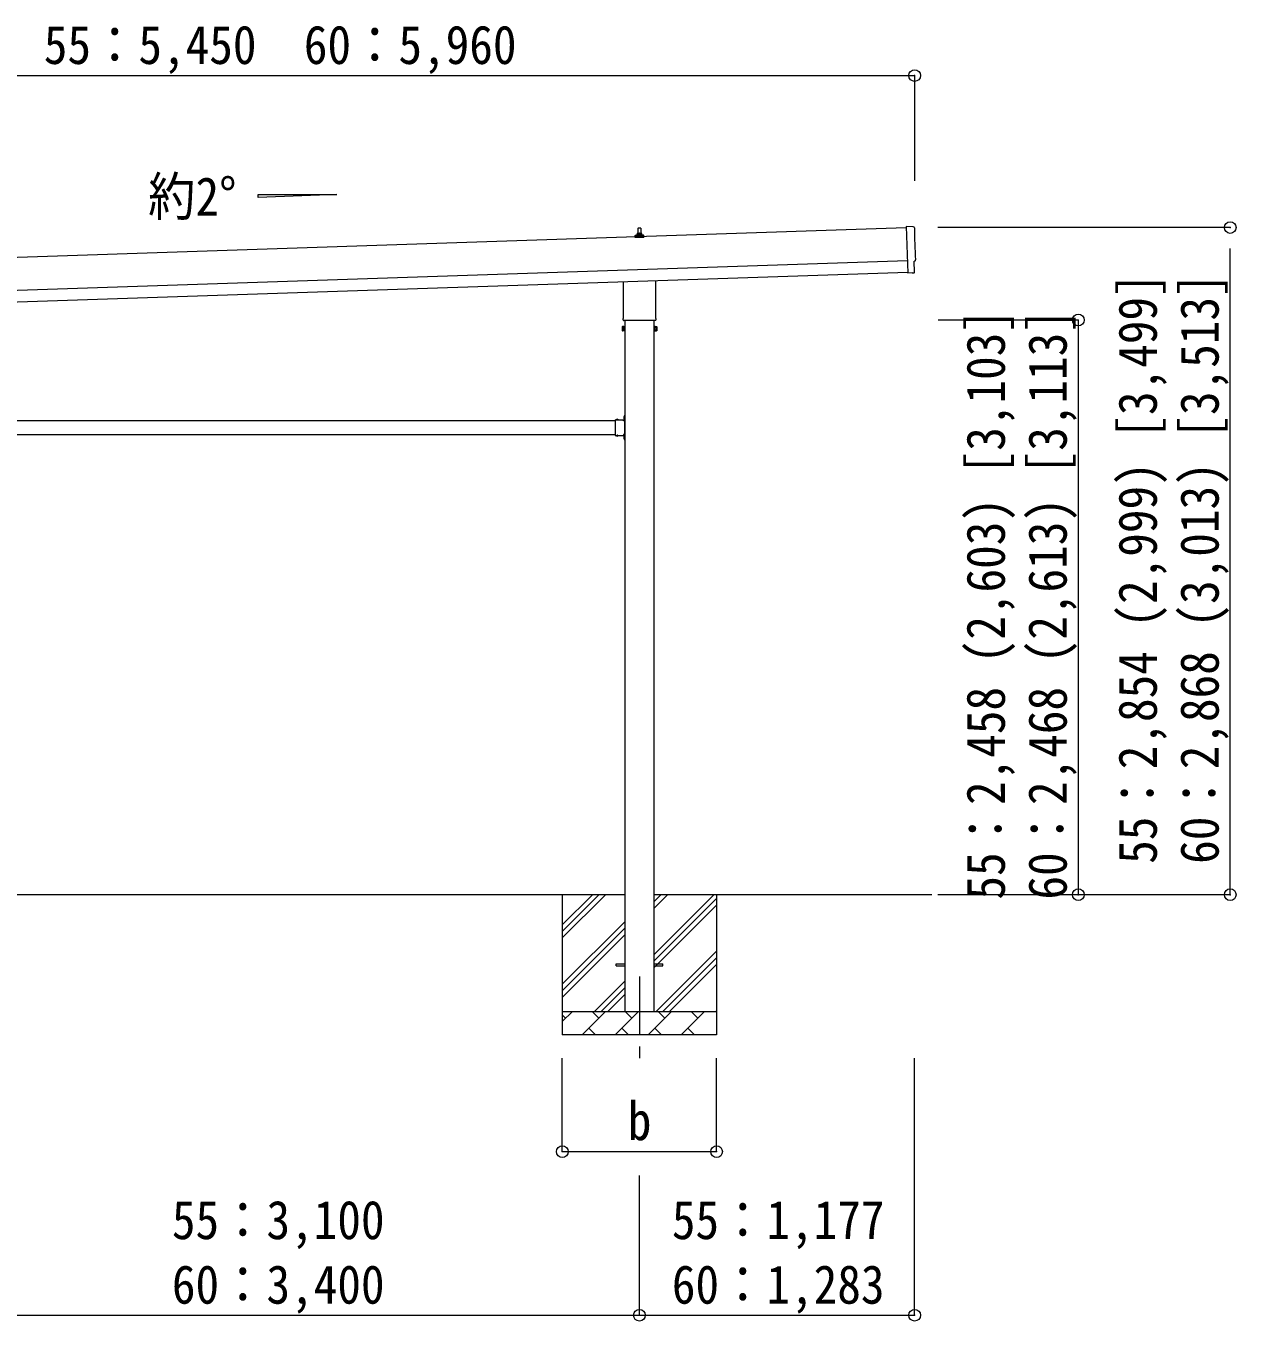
# Model space of a CAD drawing. Units: millimetres at full size, sheet at 1:50; details may follow other scales. Extents: x -14053 to 14053, y -9700 to 9700.
# Drawn here: x 1755 to 6932, y -3613 to 1927 of the extents above; entities that cross this region are included whole.
import ezdxf
from ezdxf.enums import TextEntityAlignment as Align

# ---------------------------------------------------------------- set-up
doc = ezdxf.new("R2010")
doc.units = ezdxf.units.MM
doc.header["$LTSCALE"] = 50
doc.header["$PDMODE"] = 32
doc.header["$PDSIZE"] = 50
doc.linetypes.add('CHAIN1', pattern=[8, 5, -1, 1, -1])
doc.linetypes.add('USER3', pattern=[4, 3, -1])
for name, color, linetype, lineweight in [('0-1_Defpoints', 7, 'CHAIN1', 9), ('0-2_TEXT1', 4, 'Continuous', 9), ('0-3_OTH_LINE', 7, 'Continuous', 9), ('0-5_PARTS1', 5, 'Continuous', 5), ('0-7_TABLE1', 7, 'Continuous', 9), ('0-8_DIM1', 6, 'Continuous', 9)]:
    doc.layers.add(name, color=color, linetype=linetype, lineweight=lineweight)
doc.styles.add('ＭＳ ゴシック', font='')
doc.styles.get('ＭＳ ゴシック').set_extended_font_data('MS Gothic')

msp = doc.modelspace()

# ---------------------------------------------------------------- linework, layer by layer
at = {"layer": '0-1_Defpoints'}
msp.add_line((4379.58, -2139.36), (4379.58, -2488.36), dxfattribs=at)
at = {"layer": '0-2_TEXT1'}
for p, q in [((5520.95, 1063.72), (137.94, 884.29)), ((4373.58, 1038.23), (4374.31, 1061.76)), ((4375.31, 1062.73), (4383.86, 1062.73)), ((4384.86, 1061.76), (4385.58, 1038.23)), ((4361.33, 1022.73), (4361.33, 1030.45)), ((4397.83, 1022.73), (4361.33, 1022.73)), ((4361.71, 1031.23), (4397.45, 1031.23)), ((4362.1, 1031.42), (4368.82, 1033.05)), ((4369.2, 1033.23), (4389.96, 1033.23)), ((4369.58, 1034.02), (4369.58, 1038.23)), ((4370.58, 1038.23), (4388.58, 1038.23)), ((4389.58, 1034.02), (4389.58, 1038.23)), ((4397.07, 1031.42), (4390.35, 1033.05)), ((4397.83, 1022.73), (4397.83, 1030.45)), ((142.6, 744.36), (5525.61, 923.8)), ((144.27, 694.39), (5527.28, 873.83)), ((4311.28, 678.74), (4311.28, 833.29)), ((4447.88, 837.85), (4447.88, 678.74)), ((4309.58, 669.97), (4309.58, 675.47)), ((4447.52, 666.47), (4311.65, 666.47)), ((4317.08, 666.47), (4317.08, -2289.36)), ((4442.08, -2289.36), (4442.08, 666.47)), ((4449.58, 675.47), (4449.58, 669.97)), ((4305.58, 640.47), (4306.34, 641.79)), ((4305.58, 640.47), (4305.58, 623.47)), ((4305.58, 623.47), (4306.34, 622.16)), ((4312.58, 641.79), (4306.34, 641.79)), ((4312.58, 636.88), (4306.34, 636.88)), ((4312.58, 627.06), (4306.34, 627.06)), ((4312.58, 622.16), (4306.34, 622.16)), ((4312.58, 622.16), (4312.58, 641.79)), ((4312.58, 641.17), (4315.08, 641.17)), ((4315.08, 622.77), (4312.58, 622.77)), ((4442.08, 621.47), (4444.08, 621.47)), ((4446.58, 641.17), (4444.08, 641.17)), ((4444.08, 622.77), (4446.58, 622.77)), ((4446.58, 622.16), (4446.58, 641.79)), ((4446.58, 641.79), (4452.82, 641.79)), ((4446.58, 636.88), (4452.82, 636.88)), ((4446.58, 627.06), (4452.82, 627.06)), ((4446.58, 622.16), (4452.82, 622.16)), ((4453.58, 640.47), (4452.82, 641.79)), ((4453.58, 623.47), (4452.82, 622.16)), ((4453.58, 640.47), (4453.58, 623.47)), ((1384.08, 238.64), (4275.08, 238.64)), ((4275.08, 241.64), (4275.08, 175.64)), ((4275.08, 241.64), (4315.08, 241.64)), ((4278.18, 242.15), (4278.18, 241.64)), ((4311.08, 238.64), (4316.58, 238.64)), ((4314.57, 257.54), (4315.08, 257.54)), ((4315.08, 261.64), (4317.08, 261.64)), ((4315.08, 261.64), (4315.08, 241.64)), ((4317.08, 254.64), (4315.08, 254.64)), ((4317.08, 248.64), (4315.08, 248.64)), ((4315.08, 237.64), (4315.08, 179.64)), ((4316.58, 238.64), (4316.58, 178.64)), ((1384.08, 178.64), (4275.08, 178.64)), ((4275.08, 175.64), (4315.08, 175.64)), ((4278.18, 175.13), (4278.18, 175.64)), ((4311.08, 178.64), (4316.58, 178.64)), ((4315.08, 177.64), (4311.08, 177.64)), ((4314.57, 171.54), (4315.08, 171.54)), ((4315.08, 175.64), (4315.08, 155.64)), ((4317.08, 168.64), (4315.08, 168.64)), ((4317.08, 162.64), (4315.08, 162.64)), ((4315.08, 155.64), (4317.08, 155.64)), ((4279.58, -2084.86), (4317.08, -2084.86)), ((4279.58, -2093.86), (4279.58, -2084.86)), ((4279.58, -2093.86), (4317.08, -2093.86)), ((4442.08, -2084.86), (4479.58, -2084.86)), ((4442.08, -2093.86), (4479.58, -2093.86)), ((4479.58, -2093.86), (4479.58, -2084.86))]:
    msp.add_line(p, q, dxfattribs=at)
msp.add_lwpolyline([(4315.08, 621.47), (4315.08, 642.47), (4317.08, 642.47), (4317.08, 621.47)], close=True, dxfattribs=at)
for points in [[(4444.08, 621.47), (4444.08, 642.47), (4442.08, 642.47)], [(4278.18, 242.15), (4289.98, 242.15), (4289.98, 241.64)], [(4315.08, 237.64), (4311.08, 237.64), (4311.08, 239.64), (4315.08, 239.64)], [(4314.57, 257.54), (4314.57, 245.74), (4315.08, 245.74)], [(4278.18, 175.13), (4289.98, 175.13), (4289.98, 175.64)], [(4315.08, 179.64), (4311.08, 179.64), (4311.08, 177.64)], [(4314.57, 171.54), (4314.57, 159.74), (4315.08, 159.74)]]:
    msp.add_lwpolyline(points, dxfattribs=at)
at = {"layer": '0-2_TEXT1', "linetype": 'USER3'}
for points in [[(4281.58, 244.25), (4282.94, 241.47), (4284.08, 240.86)], [(4286.58, 244.25), (4285.23, 241.47), (4284.08, 240.86)], [(4312.47, 254.14), (4315.25, 252.78), (4315.86, 251.64)], [(4312.47, 249.14), (4315.25, 250.49), (4315.86, 251.64)], [(4281.58, 173.03), (4282.94, 175.81), (4284.08, 176.41)], [(4286.58, 173.03), (4285.23, 175.81), (4284.08, 176.41)], [(4312.47, 168.14), (4315.25, 166.78), (4315.86, 165.64)], [(4312.47, 163.14), (4315.25, 164.49), (4315.86, 165.64)]]:
    msp.add_lwpolyline(points, dxfattribs=at)
at = {"layer": '0-2_TEXT1'}
for centre, radius, start, end in [((4375.31, 1061.73), 1, 90, 178.60509), ((4383.86, 1061.73), 1, 1.39491, 90), ((4362.33, 1030.45), 1, 103.62699, 180), ((4368.58, 1034.02), 1, 283.62699, 0), ((4373.67, 1037.6), 4.13, 90, 171.17633), ((4370.58, 1037.23), 1, 90, 180), ((4382.92, 1038.23), 4.83, 133.60282, 180), ((4376.25, 1038.23), 4.83, 0, 46.39718), ((4385.5, 1037.6), 4.13, 8.82367, 90), ((4388.58, 1037.23), 1, 0, 90), ((4390.58, 1034.02), 1, 180, 256.37301), ((4396.83, 1030.45), 1, 0, 76.37301), ((4313.58, 675.47), 4, 125.09963, 180), ((4313.58, 669.97), 4, 180, 194.47751), ((4313.58, 669.97), 4, 194.47751, 241.04498), ((4445.58, 669.97), 4, 298.95502, 345.52249), ((4445.58, 675.47), 4, 0, 54.90037), ((4445.58, 669.97), 4, 345.52249, 0), ((4321.82, 631.97), 16.24, 162.41205, 197.58795), ((4309.93, 639.33), 4.34, 145.61575, 214.38425), ((4309.93, 624.61), 4.34, 145.61575, 214.38425), ((4437.34, 631.97), 16.24, 342.41205, 17.58795), ((4449.24, 639.33), 4.34, 325.61575, 34.38425), ((4449.24, 624.61), 4.34, 325.61575, 34.38425), ((4284.08, 236.41), 8.23, 44.2189, 135.7811), ((4320.31, 251.64), 8.23, 134.2189, 225.7811), ((4315.08, 241.64), 2, 270, 0), ((4284.08, 180.87), 8.23, 224.2189, 315.7811), ((4320.31, 165.64), 8.23, 134.2189, 225.7811), ((4315.08, 175.64), 2, 0, 90)]:
    msp.add_arc(centre, radius, start, end, dxfattribs=at)
at = {"layer": '0-3_OTH_LINE'}
for p, q in [((4317.08, -1789.36), (1342.08, -1789.36)), ((4049.58, -1789.36), (4049.58, -2389.36)), ((4049.58, -1974.41), (4234.63, -1789.36)), ((4049.58, -1946.13), (4206.35, -1789.36)), ((4049.58, -1917.84), (4178.06, -1789.36)), ((5630.46, -1789.36), (4442.08, -1789.36)), ((4442.08, -2044.46), (4697.18, -1789.36)), ((4442.08, -1846.47), (4499.19, -1789.36)), ((4442.08, -1818.19), (4470.91, -1789.36)), ((4442.08, -2072.74), (4709.58, -1805.24)), ((4709.58, -1789.36), (4709.58, -2389.36)), ((4442.08, -2101.03), (4709.58, -1833.53)), ((4049.58, -2172.4), (4317.08, -1904.9)), ((4049.58, -2200.69), (4317.08, -1933.19)), ((4049.58, -2228.97), (4317.08, -1961.47)), ((4451.74, -2289.36), (4709.58, -2031.52)), ((4480.02, -2289.36), (4709.58, -2059.8)), ((4508.31, -2289.36), (4709.58, -2088.09)), ((4187.18, -2289.36), (4317.08, -2159.46)), ((4215.47, -2289.36), (4317.08, -2187.74)), ((4243.75, -2289.36), (4317.08, -2216.03)), ((4049.58, -2289.36), (4709.58, -2289.36)), ((4049.58, -2332.25), (4092.48, -2289.36)), ((4063.92, -2317.91), (4049.58, -2303.57)), ((4133.9, -2389.36), (4233.9, -2289.36)), ((4205.34, -2317.91), (4176.79, -2289.36)), ((4275.32, -2389.36), (4375.32, -2289.36)), ((4346.76, -2317.91), (4318.21, -2289.36)), ((4416.74, -2389.36), (4516.74, -2289.36)), ((4488.19, -2317.91), (4459.63, -2289.36)), ((4558.16, -2389.36), (4658.16, -2289.36)), ((4629.61, -2317.91), (4601.05, -2289.36)), ((4706.3, -2289.36), (4709.58, -2286.08)), ((4162.45, -2360.81), (4191, -2389.36)), ((4303.87, -2360.81), (4332.42, -2389.36)), ((4445.29, -2360.81), (4473.85, -2389.36)), ((4586.71, -2360.81), (4615.27, -2389.36)), ((4709.58, -2389.36), (4049.58, -2389.36))]:
    msp.add_line(p, q, dxfattribs=at)
at = {"layer": '0-5_PARTS1', "color": 4, "lineweight": 9}
for p, q in [((5520.78, 1068.8), (5527.4, 870.06)), ((5550.95, 1068.23), (5520.78, 1068.8)), ((5555.1, 921.39), (5555.6, 921.41)), ((5556.67, 874.39), (5555.1, 921.39)), ((5545.59, 871.57), (5527.4, 870.06)), ((5546.27, 870.96), (5545.59, 871.57)), ((5547.02, 870.71), (5553.93, 871.3))]:
    msp.add_line(p, q, dxfattribs=at)
for centre, radius, start, end in [((5550.86, 1063.73), 4.5, 1.09537, 88.91326), ((5555.45, 925.91), 4.5, 271.90915, 2.73345), ((5546.94, 871.71), 1, 228.4071, 274.90505)]:
    msp.add_arc(centre, radius, start, end, dxfattribs=at)
for centre, major_axis, ratio, start_param, end_param in [((10317.89, 1153.59), (-4760.73, -158.69), 0.99863, 6.2686928, 6.2976566), ((5553.66, 874.3), (2.25, -2), 0.9974, 5.5252311, 7.0411395)]:
    msp.add_ellipse(centre, major_axis=major_axis, ratio=ratio, start_param=start_param, end_param=end_param, dxfattribs=at)
at = {"layer": '0-7_TABLE1', "color": 4}
for p, q in [((2748.95, 1205.83), (3084.95, 1205.83)), ((2748.95, 1193.41), (2748.95, 1205.83)), ((3084.95, 1205.83), (2748.95, 1193.41))]:
    msp.add_line(p, q, dxfattribs=at)
at = {"layer": '0-8_DIM1'}
for p, q in [((106.94, 1714.75), (5556.61, 1714.75)), ((5556.61, 1714.75), (5556.61, 1264.75)), ((6906.61, 1064.75), (5655.61, 1064.75)), ((6906.61, -1789.36), (6906.61, 974.75)), ((6256.61, 668.97), (5656.61, 668.97)), ((6256.61, 668.97), (6256.61, -1789.36)), ((6906.61, -1789.36), (5655.61, -1789.36)), ((4049.58, -2888.36), (4049.58, -2488.36)), ((4709.58, -2888.36), (4709.58, -2488.36)), ((5556.61, -3588.36), (5556.61, -2488.36)), ((4049.58, -2888.36), (4709.58, -2888.36)), ((4379.58, -3588.36), (4379.58, -2990.36))]:
    msp.add_line(p, q, dxfattribs=at)
msp.add_lwpolyline([(1279.58, -3588.36), (4379.58, -3588.36), (5556.61, -3588.36)], dxfattribs=at)
for p in [(5556.61, 1714.75), (6906.61, 1064.75), (6256.61, 668.97), (6256.61, -1789.36), (6906.61, -1789.36), (4049.58, -2888.36), (4709.58, -2888.36), (4379.58, -3588.36), (5556.61, -3588.36)]:
    msp.add_point(p, dxfattribs=at)

# ---------------------------------------------------------------- texts
at = {"layer": '0-7_TABLE1', "style": 'ＭＳ ゴシック', "width": 0.9}
msp.add_text('約2°', height=165, dxfattribs=at).set_placement((2277.86, 1065.77), align=Align.BOTTOM_LEFT)
at = {"layer": '0-8_DIM1', "color": 7, "style": 'ＭＳ ゴシック', "width": 0.9}
for s, p in [('55：5,450\u300060：5,960', (1831.77, 1714.75)), ('b', (4329.58, -2888.36)), ('55：3,100', (2379.58, -3312.32)), ('55：1,177', (4518.1, -3312.32)), ('60：3,400', (2379.58, -3588.36)), ('60：1,283', (4518.1, -3588.36))]:
    msp.add_text(s, height=165, dxfattribs=at).set_placement(p, align=Align.BOTTOM_LEFT)
for s, p in [('55：2,854 (2,999) [3,499]', (6642.1, -1657.3)), ('60：2,868 (3,013) [3,513]', (6906.61, -1657.3)), ('55：2,458 (2,603) [3,103]', (5992.1, -1810.19)), ('60：2,468 (2,613) [3,113]', (6256.61, -1810.19))]:
    msp.add_text(s, height=165, rotation=90, dxfattribs=at).set_placement(p, align=Align.BOTTOM_LEFT)

doc.saveas('drawing.dxf')
